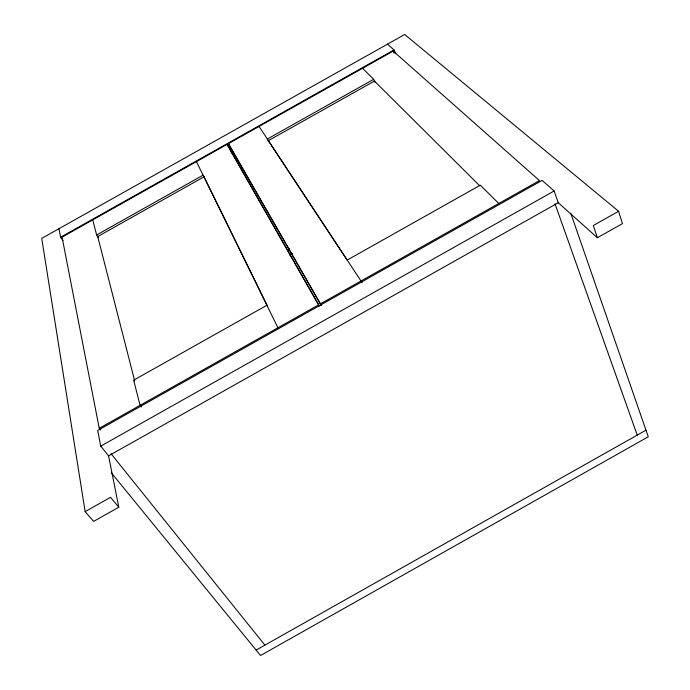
<?xml version="1.0" encoding="UTF-8"?>
<svg xmlns="http://www.w3.org/2000/svg" width="690" height="690" viewBox="0 0 690 690"><rect width="100%" height="100%" fill="white"/><g stroke="black" fill="none" stroke-linecap="round" stroke-linejoin="round"><path stroke-width="1.03" d="M85.146 511.626L110.547 497.326L118.809 507.219L93.624 521.399L85.146 511.626L41.719 238.395L404.694 34.5L618.602 211.278L622.458 223.62L597.393 237.731L558.132 202.619M618.602 211.278L593.314 225.518L597.393 237.731M256.119 650.084L645.987 430.18M63.032 240.577L60.625 237.213L394.016 49.93L395.62 53.734M99.239 428.309L318.694 304.825L227.096 144.417L62.066 237.127L99.239 428.309L100.524 429.922M228.407 143.675L393.197 51.103L539.468 180.59L320.436 303.841L228.407 143.675L321.022 305.161M231.185 152.68L233.056 151.628M231.866 152.783L233.738 151.731M98.403 237.567L96.617 234.971L203.067 175.165L204.128 176.968M374.937 82.188L373.67 79.307L267.375 139.026L268.358 140.872M287.687 250.056L289.567 249.004M287.825 250.306L289.705 249.254M289.722 254.705L291.603 253.653M289.86 254.955L292.672 253.377M266.883 305.256L133.662 380.199L140.07 405.332L141.303 406.971M347.355 259.983L480.326 185.179L498.775 203.49M100.723 446.145L554.122 190.983L558.27 202.739L108.563 455.857L100.723 446.145L97.713 430.448L542.099 180.392L554.122 190.983M387.478 44.169L394.016 49.93M362.578 68.301L373.67 79.307M479.628 185.705L374.446 81.066L268.272 140.717L347.182 260.13M111.409 472.892L260.544 655.5L648.281 436.787L570.751 213.227M111.038 453.709L264.908 645.133M259.069 126.46L362.129 282.71M319.306 306.127L227.096 144.417M320.436 303.841L321.428 305.61M267.53 306.17L204.033 176.812L97.704 236.549L134.705 380.932M196.434 161.641L277.923 327.767M393.197 51.103L393.999 53.009M555.01 203.826L637.232 435.123M92.771 219.877L96.617 234.971M108.494 455.504L118.809 507.219M58.995 228.692L60.625 237.213"/></g></svg>
